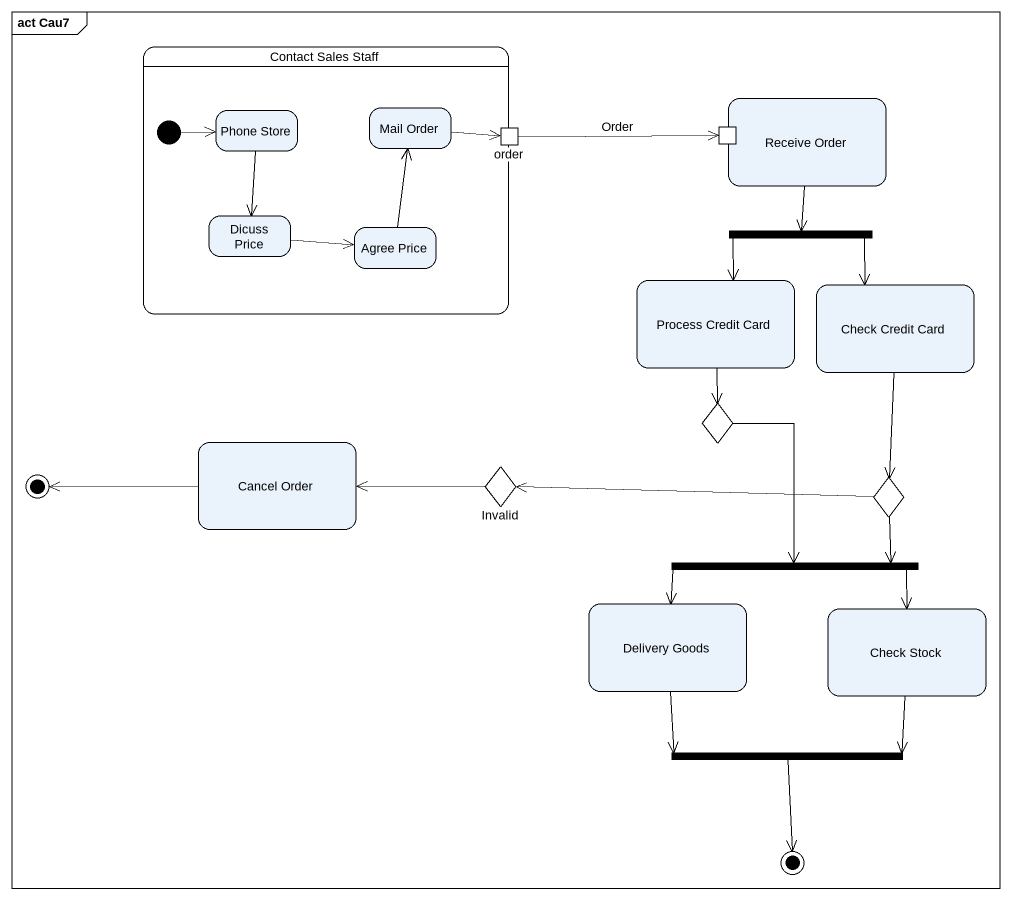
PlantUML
@startuml
mainframe act Cau7
hide empty description
state "Contact Sales Staff" as Contact_Sales_Staff {
  state "Phone Store" as Phone_Store
  state "Mail Order" as Mail_Order
  state order <<inputPin>>
  state "Dicuss Price" as Dicuss_Price
  state "Agree Price" as Agree_Price
  [*] -right-> Phone_Store
}
state "Receive Order" as Receive_Order {
  state pin1 <<inputPin>>
}
state fork1 <<fork>>
state "Process Credit Card" as Process_Credit_Card
state "Check Credit Card" as Check_Credit_Card
state "Cancel Order" as Cancel_Order
state choice1 <<choice>>
state final1 <<end>>
state Invalid <<choice>>
state choice2 <<choice>>
state "Delivery Goods" as Delivery_Goods
state fork2 <<fork>>
state "Check Stock" as Check_Stock
state fork3 <<join>>
state final2 <<end>>
Phone_Store --> Dicuss_Price
Mail_Order -right-> order
order -right-> pin1 : Order
Receive_Order --> fork1
Dicuss_Price -right-> Agree_Price
Agree_Price -up-> Mail_Order
fork1 --> Process_Credit_Card
fork1 --> Check_Credit_Card
Process_Credit_Card --> choice1
Check_Credit_Card --> choice2
Cancel_Order -left-> final1
choice1 --> fork2
Invalid -left-> Cancel_Order
choice2 -left-> Invalid
choice2 --> fork2
Delivery_Goods --> fork3
fork2 --> Delivery_Goods
fork2 --> Check_Stock
Check_Stock --> fork3
fork3 --> final2
@enduml
